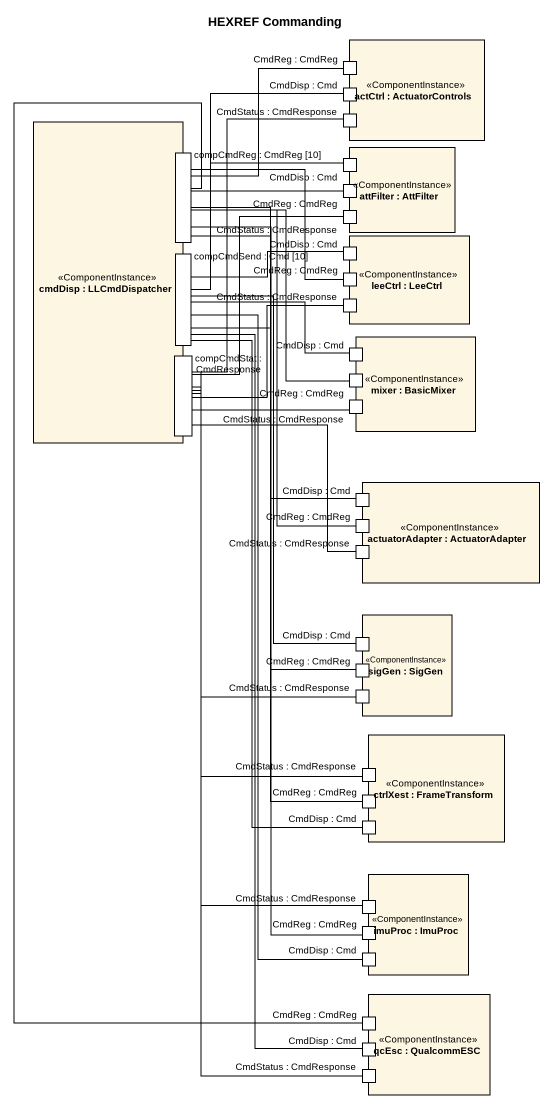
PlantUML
@startuml
title HEXREF Commanding
rectangle "actCtrl : ActuatorControls" as actCtrl <<ComponentInstance>> {
  port "CmdReg : CmdReg" as CmdReg_CmdReg
  port "CmdDisp : Cmd" as CmdDisp_Cmd
  port "CmdStatus : CmdResponse" as CmdStatus_CmdResponse
}
rectangle "cmdDisp : LLCmdDispatcher" as cmdDisp <<ComponentInstance>> {
  port "compCmdReg : CmdReg [10]" as compCmdReg_CmdReg_10
  port "compCmdSend : Cmd [10]" as compCmdSend_Cmd_10
  port "compCmdStat : CmdResponse" as compCmdStat_CmdResponse
}
rectangle "attFilter : AttFilter" as attFilter <<ComponentInstance>> {
  port "CmdDisp : Cmd" as CmdDisp_Cmd_2
  port "CmdReg : CmdReg" as CmdReg_CmdReg_2
  port "CmdStatus : CmdResponse" as CmdStatus_CmdResponse_2
}
rectangle "leeCtrl : LeeCtrl" as leeCtrl <<ComponentInstance>> {
  port "CmdDisp : Cmd" as CmdDisp_Cmd_3
  port "CmdReg : CmdReg" as CmdReg_CmdReg_3
  port "CmdStatus : CmdResponse" as CmdStatus_CmdResponse_3
}
rectangle "mixer : BasicMixer" as mixer <<ComponentInstance>> {
  port "CmdDisp : Cmd" as CmdDisp_Cmd_4
  port "CmdReg : CmdReg" as CmdReg_CmdReg_4
  port "CmdStatus : CmdResponse" as CmdStatus_CmdResponse_4
}
rectangle "actuatorAdapter : ActuatorAdapter" as actuatorAdapter <<ComponentInstance>> {
  port "CmdDisp : Cmd" as CmdDisp_Cmd_5
  port "CmdReg : CmdReg" as CmdReg_CmdReg_5
  port "CmdStatus : CmdResponse" as CmdStatus_CmdResponse_5
}
rectangle "sigGen : SigGen" as sigGen <<ComponentInstance>> {
  port "CmdDisp : Cmd" as CmdDisp_Cmd_6
  port "CmdReg : CmdReg" as CmdReg_CmdReg_6
  port "CmdStatus : CmdResponse" as CmdStatus_CmdResponse_6
}
rectangle "ctrlXest : FrameTransform" as ctrlXest <<ComponentInstance>> {
  port "CmdStatus : CmdResponse" as CmdStatus_CmdResponse_7
  port "CmdReg : CmdReg" as CmdReg_CmdReg_7
  port "CmdDisp : Cmd" as CmdDisp_Cmd_7
}
rectangle "imuProc : ImuProc" as imuProc <<ComponentInstance>> {
  port "CmdStatus : CmdResponse" as CmdStatus_CmdResponse_8
  port "CmdReg : CmdReg" as CmdReg_CmdReg_8
  port "CmdDisp : Cmd" as CmdDisp_Cmd_8
}
rectangle "qcEsc : QualcommESC" as qcEsc <<ComponentInstance>> {
  port "CmdReg : CmdReg" as CmdReg_CmdReg_9
  port "CmdDisp : Cmd" as CmdDisp_Cmd_9
  port "CmdStatus : CmdResponse" as CmdStatus_CmdResponse_9
}
CmdReg_CmdReg -- compCmdReg_CmdReg_10
CmdDisp_Cmd -- compCmdSend_Cmd_10
compCmdReg_CmdReg_10 -- CmdReg_CmdReg_6
compCmdReg_CmdReg_10 -- CmdReg_CmdReg_8
CmdStatus_CmdResponse -- compCmdStat_CmdResponse
CmdDisp_Cmd_2 -- compCmdSend_Cmd_10
CmdReg_CmdReg_2 -left- compCmdReg_CmdReg_10
CmdStatus_CmdResponse_2 -- compCmdStat_CmdResponse
compCmdSend_Cmd_10 -- CmdDisp_Cmd_5
compCmdSend_Cmd_10 -- CmdDisp_Cmd_7
compCmdSend_Cmd_10 -- CmdDisp_Cmd_9
CmdDisp_Cmd_3 -left- compCmdSend_Cmd_10
CmdReg_CmdReg_3 -left- compCmdReg_CmdReg_10
compCmdStat_CmdResponse -right- CmdStatus_CmdResponse_3
compCmdStat_CmdResponse -right- CmdStatus_CmdResponse_4
CmdDisp_Cmd_4 -left- compCmdSend_Cmd_10
CmdReg_CmdReg_4 -up- compCmdReg_CmdReg_10
CmdReg_CmdReg_5 -up- compCmdReg_CmdReg_10
CmdStatus_CmdResponse_5 -up- compCmdStat_CmdResponse
CmdDisp_Cmd_6 -up- compCmdSend_Cmd_10
CmdStatus_CmdResponse_6 -up- compCmdStat_CmdResponse
CmdStatus_CmdResponse_7 -up- compCmdStat_CmdResponse
CmdReg_CmdReg_7 -up- compCmdReg_CmdReg_10
CmdStatus_CmdResponse_8 -up- compCmdStat_CmdResponse
CmdDisp_Cmd_8 -up- compCmdSend_Cmd_10
CmdReg_CmdReg_9 -up- compCmdReg_CmdReg_10
CmdStatus_CmdResponse_9 -up- compCmdStat_CmdResponse
@enduml
